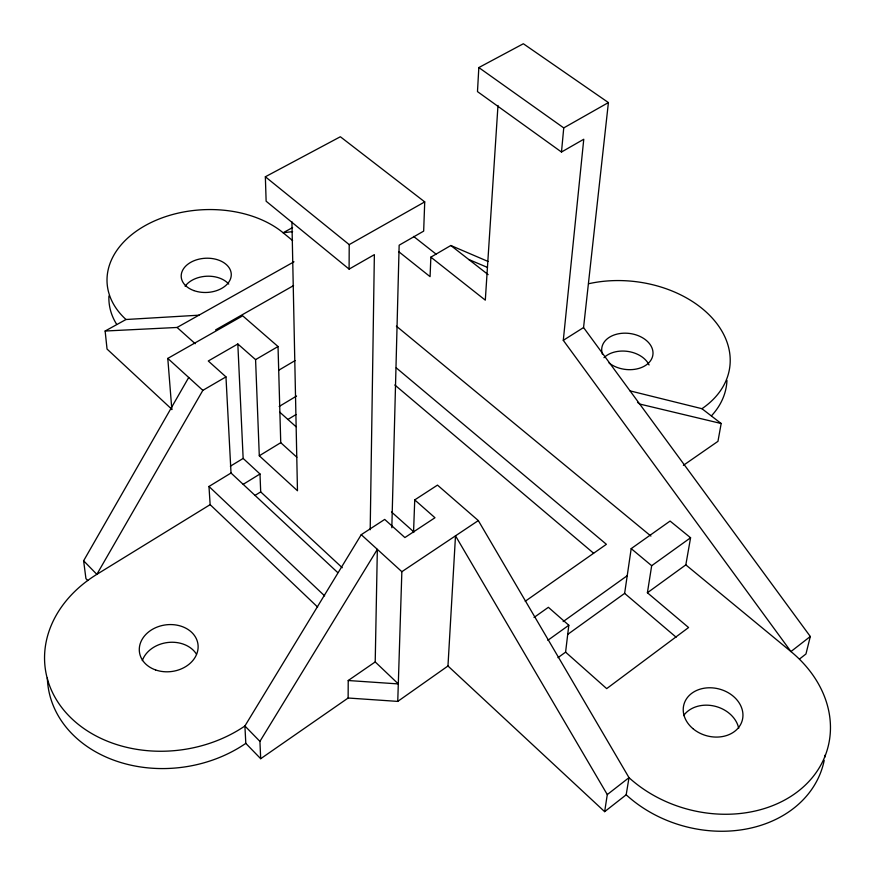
<?xml version="1.0" encoding="UTF-8"?>
<svg xmlns="http://www.w3.org/2000/svg" width="875" height="875" viewBox="0 0 875 875"><rect width="100%" height="100%" fill="white"/><g stroke="black" fill="none" stroke-linecap="round" stroke-linejoin="round"><path stroke-width="1.31" d="M370.191 529.78L374.369 254.636L349.103 269.106L349.212 244.617L265.355 176.772L340.353 136.752L424.725 201.895L423.664 231.131L399.153 245.197L391.825 527.756M348.141 698.02L348.217 680.52L375.211 661.927L377.344 549.358L259.919 741.377L260.695 758.712L348.141 698.02L397.753 701.4L447.967 665.995L455.503 535.828L607.283 794.577L604.658 811.661L447.967 665.995M397.753 701.4L401.855 571.692L361.244 534.68L244.902 725.987L245.809 743.367L260.695 758.712M413.536 532.514L414.739 499.898L437.489 485.111L478.319 520.581L629.005 777.656L626.183 794.795L604.658 811.661M488.086 261.461L450.833 245.503L430.861 257.141L430.073 276.653L398.661 251.606M799.564 658.984L805.962 653.975L810.305 636.486L583.559 327.545L608.409 102.572L523.348 43.75L478.833 67.561L477.477 91.602L561.488 152.031L583.767 139.245L563.292 340.331L790.945 651.558A119.558 95.791 15.1 0 1 798.295 791.153A119.558 95.791 15.1 0 1 629.005 777.656L607.283 794.577M497.984 105.448L485.308 300.158L430.861 257.141M561.488 152.031L563.741 127.903L608.409 102.572M557.966 657.672L565.589 652.138L568.816 625.242L548.373 607.305L534.034 617.466M567.656 634.441L624.63 593.381L631.192 548.625L670.086 521.062L690.583 537.764L685.825 564.867L647.402 592.758L688.581 627.528L606.692 688.625L565.589 652.138M647.402 592.758L651.678 565.709L690.583 537.764M630.055 390.884L701.947 408.702L721.175 423.511L717.959 441.339L683.375 465.336M87.806 580.541L85.936 578.616L83.617 560.788L188.716 377.475M291.922 221.791L297.467 490.755L259.295 455.777L255.577 359.625L237.825 343.984L208.272 360.992L225.969 376.884L202.847 390.359L96.852 574.35A124.097 98.864 -7.7 0 0 69.147 716.078A124.097 98.864 -7.7 0 0 244.902 725.987L259.919 741.377M810.305 636.486L790.945 651.558L685.825 564.867M547.837 640.314L568.816 625.242M563.139 621.6L627.211 575.717M525.23 601.267L606.386 544.305L396.255 367.861M401.855 571.692L478.319 520.581M361.244 534.68L384.705 519.422L404.895 537.556L434.973 517.738L414.739 499.898M563.292 340.331L583.559 327.545M254.909 495.48L260.695 491.892L259.995 473.988L243.152 458.434L237.825 343.984M225.969 376.884L231.022 473.014L208.983 486.467L210.142 504.656L96.852 574.35L83.617 560.788M243.195 484.334L259.995 473.988M230.333 466.222L243.152 458.434M259.295 455.777L280.744 442.684L278.031 346.533L242.692 315.82L167.792 358.411L171.839 409.609M287.875 419.475L296.023 414.542M279.169 406.47L296.57 396.036M278.589 370.311L295.05 360.609M255.577 359.625L278.031 346.533M215.6 329.897L293.573 285.589M349.212 244.617L424.725 201.895M171.741 409.205L107.045 349.059L105.131 331.023L177.089 327.458L293.989 261.8M105.131 331.023L126 319.506L198.942 315.186M292.622 227.544L283.139 232.772A99.028 67.692 -3 0 0 145.83 225.247A99.028 67.692 -3 0 0 126 319.506M292.6 231.623L283.139 232.772L292.622 240.592M348.217 680.52L398.311 683.922L375.211 661.927M721.175 423.511L639.658 404.031L637.547 402.369M468.77 259.503L487.517 267.444M478.833 67.561L563.741 127.903M450.833 245.503L488.13 274.619M413.58 236.414L436.002 254.067M349.103 269.106L266.131 201.217L265.355 176.772M396.386 326.167L650.913 536.069M631.192 548.625L651.678 565.709M394.833 384.989L593.6 553.219M624.63 593.381L676.102 637.186M279.759 412.18L296.012 426.705M391.519 511.995L413.875 531.956M177.089 327.458L195.234 343.711M280.744 442.684L296.855 457.253M167.792 358.411L202.847 390.359M260.695 491.892L342.267 567.733M231.022 473.014L337.717 572.556M208.983 486.467L324.636 595.886M210.142 504.656L317.625 607.064M602.481 354.309A25.78 18.112 7.4 0 1 629.858 333.495A25.78 18.112 7.4 0 1 650.508 360.784A25.78 18.112 7.4 0 1 609.033 362.961M603.969 357.678A25.572 18.102 7.5 0 1 628.403 351.509A25.572 18.102 7.5 0 1 649.064 364.963M185.106 286.267A24.861 17.128 -3.1 0 1 206.522 276.238A24.861 17.128 -3.1 0 1 228.736 284.08M142.308 660.592A29.247 23.45 -7.8 0 1 167.825 642.491A29.247 23.45 -7.8 0 1 196.503 654.216M245.809 743.367A122.938 98.612 -7.9 0 1 117.819 761.578A122.938 98.612 -7.9 0 1 47.348 677.917M116.517 324.111A98.241 67.703 -3.1 0 1 108.927 295.947M726.961 380.417A102.32 72.494 7.5 0 1 711.43 415.844M824.206 760.364A118.442 95.517 15.4 0 1 744.614 829.314A118.442 95.517 15.4 0 1 626.183 794.795M825.081 755.169A118.442 95.517 15.4 0 1 824.775 757.258M683.627 715.586A29.958 24.128 15.4 0 1 714.448 706.103A29.958 24.128 15.4 0 1 738.708 728.317M588.973 283.664A103.162 72.505 7.4 0 1 712.414 318.259A103.162 72.505 7.4 0 1 701.947 408.702M193.867 290.588A25.058 17.117 -3 0 0 231.273 274.52A25.058 17.117 -3 0 0 193.572 260.925A25.058 17.117 -3 0 0 193.867 290.588M155.586 669.933A29.52 23.505 -7.6 0 0 198.078 645.312A29.52 23.505 -7.6 0 0 152.447 629.322A29.52 23.505 -7.6 0 0 155.586 669.933M692.814 728.547A30.242 24.205 15.1 0 0 742.219 720.541A30.242 24.205 15.1 0 0 704.233 688.209A30.242 24.205 15.1 0 0 692.814 728.547"/></g></svg>
